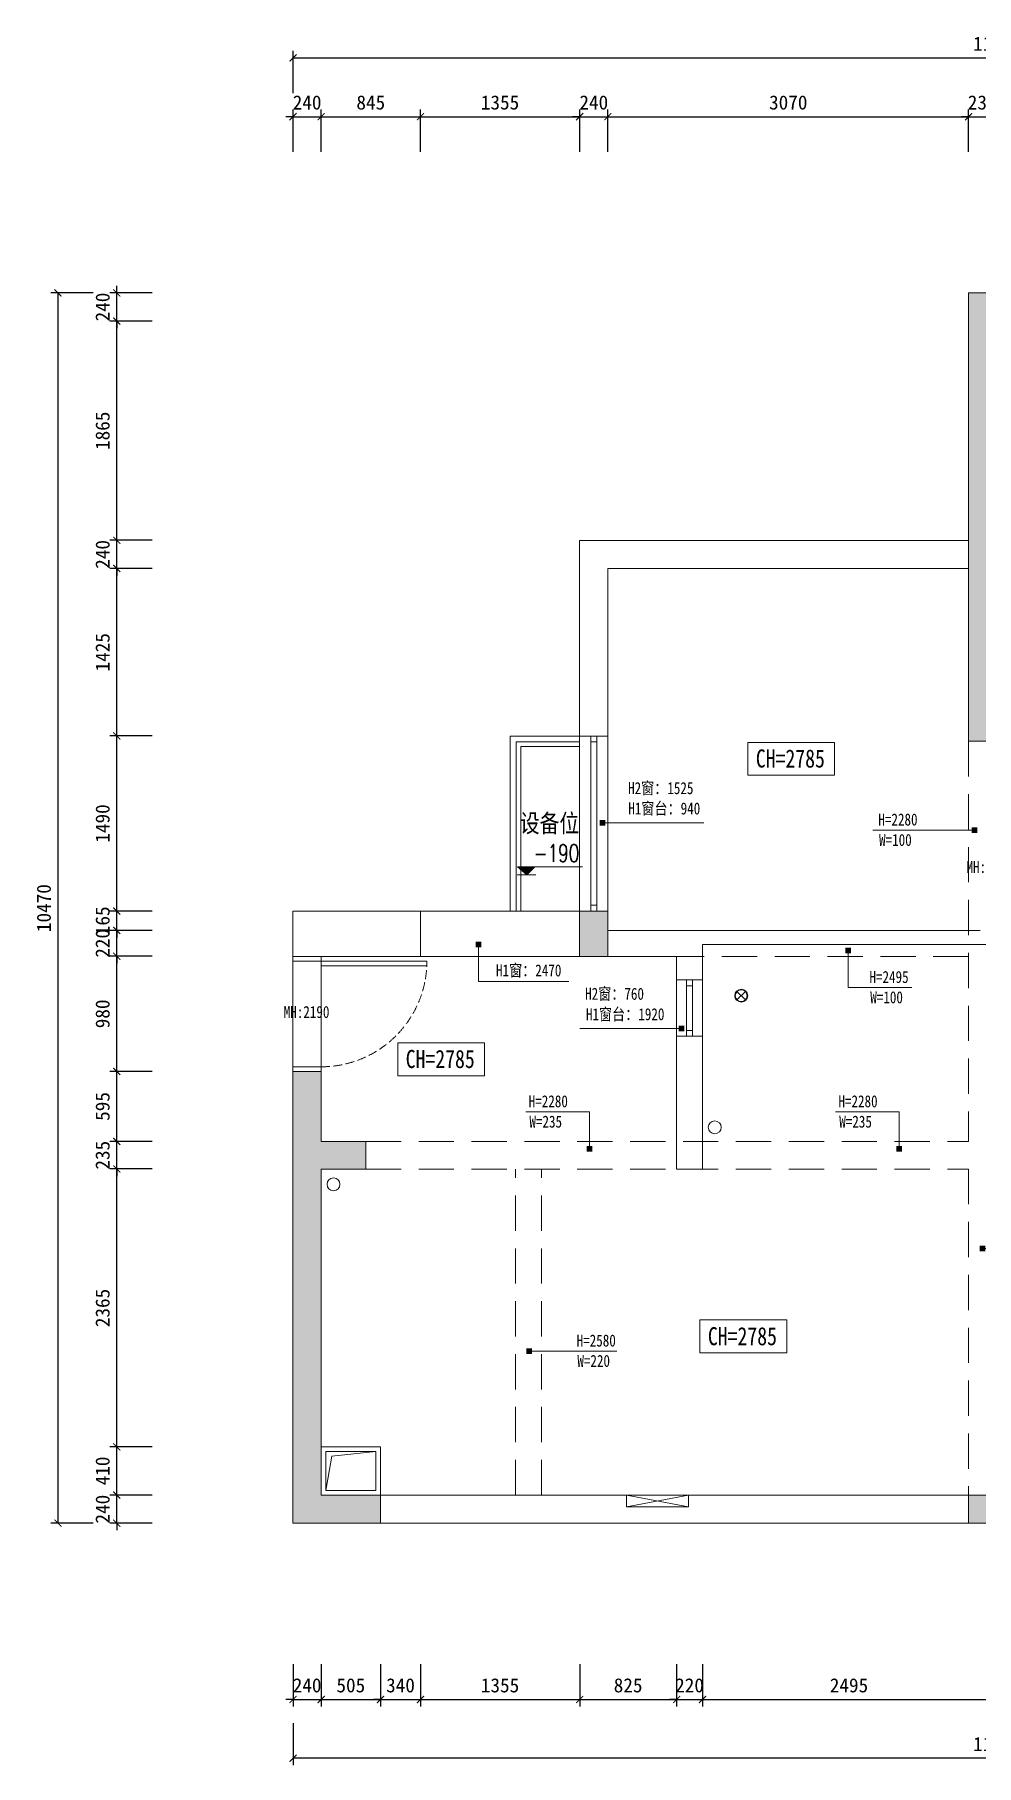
# Model space of a CAD drawing. Header units: millimetres. Extents: x 26373 to 42617, y -64469 to -49741.
# Drawn here: x 26373 to 34388, y -64469 to -49741 of the extents above; entities that cross this region are included whole.
import ezdxf

# ---------------------------------------------------------------- set-up
doc = ezdxf.new("R2010")
doc.units = ezdxf.units.MM
doc.linetypes.add('DASH', pattern=[0.35, 0.25, -0.1])
doc.linetypes.add('DASHED', pattern=[0.75, 0.5, -0.25])
doc.layers.get('DEFPOINTS').update_dxf_attribs({"color": 250})
for name, color, linetype, lineweight in [('BS-墙', 7, 'Continuous', 0), ('BS-备用', 7, 'Continuous', 0), ('BS-柱', 5, 'Continuous', 0), ('BS-梁', 4, 'DASHED', 0), ('BS-深灰填充', 251, 'Continuous', 0), ('BS-窗', 3, 'Continuous', 0), ('DS-半高隔断', 134, 'Continuous', 0), ('FF-门', 60, 'Continuous', 0), ('SH-尺寸', 44, 'Continuous', 0), ('SH-文字', 50, 'Continuous', 0)]:
    doc.layers.add(name, color=color, linetype=linetype, lineweight=lineweight)
doc.styles.add('_TCH_DIM', font='SIMPLEX', dxfattribs={"bigfont": 'GBCBIG'})
doc.styles.add('dop-S', font='SimSun.ttf')
doc.styles.add('仿宋', font='SimSun.ttf', dxfattribs={"width": 0.8})
doc.styles.add('宋体', font='SimSun.ttf', dxfattribs={"width": 0.8})
doc.dimstyles.new('60', dxfattribs={"dimscale": 60, "dimtxt": 2.5, "dimasz": 2, "dimexe": 1.25, "dimexo": 0.625, "dimtad": 1, "dimdec": 0, "dimdsep": 46, "dimtxsty": '宋体', "dimblk": 'ARCHTICK', "dimcen": 2.5, "dimclrd": 4, "dimclre": 4, "dimclrt": 2, "dimadec": 0, "dimazin": 0, "dimtfac": 1, "dimtdec": 0, "dimtix": 1, "dimtmove": 1, "dimatfit": 3, "dimfxl": 1, "dimarcsym": 0})
doc.dimstyles.new('dop.1：60', dxfattribs={"dimscale": 60, "dimtxt": 2, "dimasz": 1, "dimexe": 1, "dimexo": 1, "dimgap": 1, "dimtad": 1, "dimdec": 0, "dimrnd": 5, "dimdsep": 46, "dimtxsty": 'dop-S', "dimblk": 'ARCHTICK', "dimblk1": 'ARCHTICK', "dimblk2": 'ARCHTICK', "dimcen": 1, "dimclrd": 44, "dimclre": 44, "dimclrt": 50, "dimadec": 0, "dimazin": 0, "dimtfac": 1, "dimtdec": 0, "dimtix": 1, "dimtmove": 2, "dimatfit": 3, "dimldrblk": 'DOT', "dimfxl": 5, "dimfxlon": 1, "dimarcsym": 0})

# ---------------------------------------------------------------- blocks, each defined once
blk = doc.blocks.new('hlw_1_480_220')
for p, q in [((-0.5, 0.229), (0.5, 0.229)), ((-0.5, -0.229), (0.5, -0.229))]:
    blk.add_line(p, q)
at = {"color": 3}
for p, q in [((-0.5, 0.052), (0.5, 0.052)), ((-0.396, -0.052), (-0.396, 0.052)), ((0.396, -0.052), (0.396, 0.052)), ((-0.5, -0.052), (0.5, -0.052))]:
    blk.add_line(p, q, dxfattribs=at)
blk = doc.blocks.new('*U4')
at = {"layer": 'BS-柱', "color": 8}
for p, q in [((92, 341), (40, 51)), ((465, 381), (92, 341))]:
    blk.add_line(p, q, dxfattribs=at)
at = {"layer": 'BS-柱'}
blk.add_lwpolyline([(0, 421), (505, 421), (505, 11), (0, 11)], close=True, dxfattribs=at)
at = {"layer": 'BS-柱', "color": 8}
blk.add_lwpolyline([(40, 381), (465, 381), (465, 51), (40, 51)], close=True, dxfattribs=at)
blk = doc.blocks.new('hlw_1_1490_240')
for p, q in [((-0.5, 0.0805), (0.5, 0.0805)), ((-0.5, -0.0805), (0.5, -0.0805))]:
    blk.add_line(p, q)
at = {"color": 3}
for p, q in [((-0.5, 0.0168), (0.5, 0.0168)), ((-0.4664, -0.0168), (-0.4664, 0.0168)), ((0.4664, -0.0168), (0.4664, 0.0168)), ((-0.5, -0.0168), (0.5, -0.0168))]:
    blk.add_line(p, q, dxfattribs=at)
blk = doc.blocks.new('A$C675E771B')
at = {"layer": 'BS-备用', "color": 1}
for p, q in [((19, 19), (91, 91)), ((91, 19), (19, 91))]:
    blk.add_line(p, q, dxfattribs=at)
for radius in [55, 50.4]:
    blk.add_circle((55, 55), radius, dxfattribs=at)
blk = doc.blocks.new('dop_0611183471')
at = {"layer": 'BS-备用', "color": 1}
for p, q in [((-262.5, 50), (262.5, -50)), ((262.5, 50), (-262.5, -50))]:
    blk.add_line(p, q, dxfattribs=at)
blk.add_lwpolyline([(-262.5, -50), (262.5, -50), (262.5, 50), (-262.5, 50)], close=True, dxfattribs=at)
blk = doc.blocks.new('A$C7A0C5E8F')
at = {"linetype": 'Continuous'}
blk.add_hatch(color=251, dxfattribs=at).paths.add_polyline_path([(3, 50), (61, 0), (113, 50)])
at = {"color": 8}
blk.add_lwpolyline([(0, 0), (118, 0), (61, 0), (3, 50), (413, 50), (113, 50), (61, 0)], dxfattribs=at)
blk = doc.blocks.new('_ArchTick')
at = {"color": 44, "linetype": 'ByBlock', "const_width": 0.15}
blk.add_lwpolyline([(-0.5, -0.5), (0.5, 0.5)], dxfattribs=at)
blk = doc.blocks.new('*D27')
at = {"layer": 'DEFPOINTS', "color": 0, "transparency": 16777216}
for p in [(28572, -63409), (28812, -63409), (28812, -63909)]:
    blk.add_point(p, dxfattribs=at)
at = {"layer": 'SH-尺寸', "color": 44, "lineweight": -2, "transparency": 16777216}
for p, q in [((28572, -63609), (28572, -63969)), ((28812, -63609), (28812, -63969)), ((28572, -63909), (28512, -63909)), ((28572, -63909), (28812, -63909)), ((28812, -63909), (28872, -63909))]:
    blk.add_line(p, q, dxfattribs=at)
at = {"layer": 'SH-尺寸', "color": 44, "lineweight": -2, "transparency": 16777216, "xscale": 60, "yscale": 60, "zscale": 60}
blk.add_blockref('_ArchTick', (28572, -63909), dxfattribs=at)
at = {"layer": 'SH-尺寸', "color": 44, "lineweight": -2, "transparency": 16777216, "xscale": 60, "yscale": 60, "zscale": 60, "rotation": 180}
blk.add_blockref('_ArchTick', (28812, -63909), dxfattribs=at)
at = {"layer": 'SH-尺寸', "color": 50, "transparency": 16777216, "insert": (28692, -63789), "char_height": 120, "attachment_point": 5, "style": 'dop-S'}
blk.add_mtext('240', dxfattribs=at)
blk = doc.blocks.new('_Dot')
at = {"color": 2, "linetype": 'ByBlock', "lineweight": -2}
blk.add_line((-0.5, 0), (-1, 0), dxfattribs=at)
at = {"color": 2, "linetype": 'ByBlock', "const_width": 0.5}
blk.add_lwpolyline([(-0.25, 0, 1), (0.25, 0, 1)], format="xyb", close=True, dxfattribs=at)
blk = doc.blocks.new('*D28')
at = {"layer": 'DEFPOINTS', "color": 0, "transparency": 16777216}
for p in [(28812, -63409), (29317, -63409), (29317, -63909)]:
    blk.add_point(p, dxfattribs=at)
at = {"layer": 'SH-尺寸', "color": 44, "lineweight": -2, "transparency": 16777216}
for p, q in [((28812, -63609), (28812, -63969)), ((29317, -63609), (29317, -63969)), ((28812, -63909), (29317, -63909))]:
    blk.add_line(p, q, dxfattribs=at)
at = {"layer": 'SH-尺寸', "color": 44, "lineweight": -2, "transparency": 16777216, "xscale": 60, "yscale": 60, "zscale": 60, "rotation": 180}
blk.add_blockref('_ArchTick', (28812, -63909), dxfattribs=at)
at = {"layer": 'SH-尺寸', "color": 44, "lineweight": -2, "transparency": 16777216, "xscale": 60, "yscale": 60, "zscale": 60}
blk.add_blockref('_ArchTick', (29317, -63909), dxfattribs=at)
at = {"layer": 'SH-尺寸', "color": 50, "transparency": 16777216, "insert": (29064, -63789), "char_height": 120, "attachment_point": 5, "style": 'dop-S'}
blk.add_mtext('505', dxfattribs=at)
blk = doc.blocks.new('*D29')
at = {"layer": 'DEFPOINTS', "color": 0, "transparency": 16777216}
for p in [(29317, -63409), (29657, -63409), (29657, -63909)]:
    blk.add_point(p, dxfattribs=at)
at = {"layer": 'SH-尺寸', "color": 44, "lineweight": -2, "transparency": 16777216}
for p, q in [((29317, -63609), (29317, -63969)), ((29657, -63609), (29657, -63969)), ((29317, -63909), (29257, -63909)), ((29317, -63909), (29657, -63909)), ((29657, -63909), (29717, -63909))]:
    blk.add_line(p, q, dxfattribs=at)
at = {"layer": 'SH-尺寸', "color": 44, "lineweight": -2, "transparency": 16777216, "xscale": 60, "yscale": 60, "zscale": 60}
blk.add_blockref('_ArchTick', (29317, -63909), dxfattribs=at)
at = {"layer": 'SH-尺寸', "color": 44, "lineweight": -2, "transparency": 16777216, "xscale": 60, "yscale": 60, "zscale": 60, "rotation": 180}
blk.add_blockref('_ArchTick', (29657, -63909), dxfattribs=at)
at = {"layer": 'SH-尺寸', "color": 50, "transparency": 16777216, "insert": (29487, -63789), "char_height": 120, "attachment_point": 5, "style": 'dop-S'}
blk.add_mtext('340', dxfattribs=at)
blk = doc.blocks.new('*D30')
at = {"layer": 'DEFPOINTS', "color": 0, "transparency": 16777216}
for p in [(29657, -63409), (31012, -63409), (31012, -63909)]:
    blk.add_point(p, dxfattribs=at)
at = {"layer": 'SH-尺寸', "color": 44, "lineweight": -2, "transparency": 16777216}
for p, q in [((29657, -63609), (29657, -63969)), ((31012, -63609), (31012, -63969)), ((29657, -63909), (31012, -63909))]:
    blk.add_line(p, q, dxfattribs=at)
at = {"layer": 'SH-尺寸', "color": 44, "lineweight": -2, "transparency": 16777216, "xscale": 60, "yscale": 60, "zscale": 60, "rotation": 180}
blk.add_blockref('_ArchTick', (29657, -63909), dxfattribs=at)
at = {"layer": 'SH-尺寸', "color": 44, "lineweight": -2, "transparency": 16777216, "xscale": 60, "yscale": 60, "zscale": 60}
blk.add_blockref('_ArchTick', (31012, -63909), dxfattribs=at)
at = {"layer": 'SH-尺寸', "color": 50, "transparency": 16777216, "insert": (30334, -63789), "char_height": 120, "attachment_point": 5, "style": 'dop-S'}
blk.add_mtext('1355', dxfattribs=at)
blk = doc.blocks.new('*D31')
at = {"layer": 'DEFPOINTS', "color": 0, "transparency": 16777216}
for p in [(31012, -63409), (31837, -63409), (31837, -63909)]:
    blk.add_point(p, dxfattribs=at)
at = {"layer": 'SH-尺寸', "color": 44, "lineweight": -2, "transparency": 16777216}
for p, q in [((31012, -63609), (31012, -63969)), ((31837, -63609), (31837, -63969)), ((31012, -63909), (31837, -63909))]:
    blk.add_line(p, q, dxfattribs=at)
at = {"layer": 'SH-尺寸', "color": 44, "lineweight": -2, "transparency": 16777216, "xscale": 60, "yscale": 60, "zscale": 60, "rotation": 180}
blk.add_blockref('_ArchTick', (31012, -63909), dxfattribs=at)
at = {"layer": 'SH-尺寸', "color": 44, "lineweight": -2, "transparency": 16777216, "xscale": 60, "yscale": 60, "zscale": 60}
blk.add_blockref('_ArchTick', (31837, -63909), dxfattribs=at)
at = {"layer": 'SH-尺寸', "color": 50, "transparency": 16777216, "insert": (31424, -63789), "char_height": 120, "attachment_point": 5, "style": 'dop-S'}
blk.add_mtext('825', dxfattribs=at)
blk = doc.blocks.new('*D32')
at = {"layer": 'DEFPOINTS', "color": 0, "transparency": 16777216}
for p in [(31837, -63409), (32057, -63409), (32057, -63909)]:
    blk.add_point(p, dxfattribs=at)
at = {"layer": 'SH-尺寸', "color": 44, "lineweight": -2, "transparency": 16777216}
for p, q in [((31837, -63609), (31837, -63969)), ((32057, -63609), (32057, -63969)), ((31837, -63909), (31777, -63909)), ((31837, -63909), (32057, -63909)), ((32057, -63909), (32117, -63909))]:
    blk.add_line(p, q, dxfattribs=at)
at = {"layer": 'SH-尺寸', "color": 44, "lineweight": -2, "transparency": 16777216, "xscale": 60, "yscale": 60, "zscale": 60}
blk.add_blockref('_ArchTick', (31837, -63909), dxfattribs=at)
at = {"layer": 'SH-尺寸', "color": 44, "lineweight": -2, "transparency": 16777216, "xscale": 60, "yscale": 60, "zscale": 60, "rotation": 180}
blk.add_blockref('_ArchTick', (32057, -63909), dxfattribs=at)
at = {"layer": 'SH-尺寸', "color": 50, "transparency": 16777216, "insert": (31947, -63789), "char_height": 120, "attachment_point": 5, "style": 'dop-S'}
blk.add_mtext('220', dxfattribs=at)
blk = doc.blocks.new('*D33')
at = {"layer": 'DEFPOINTS', "color": 0, "transparency": 16777216}
for p in [(32057, -63409), (34552, -63409), (34552, -63909)]:
    blk.add_point(p, dxfattribs=at)
at = {"layer": 'SH-尺寸', "color": 44, "lineweight": -2, "transparency": 16777216}
for p, q in [((32057, -63609), (32057, -63969)), ((34552, -63609), (34552, -63969)), ((32057, -63909), (34552, -63909))]:
    blk.add_line(p, q, dxfattribs=at)
at = {"layer": 'SH-尺寸', "color": 44, "lineweight": -2, "transparency": 16777216, "xscale": 60, "yscale": 60, "zscale": 60, "rotation": 180}
blk.add_blockref('_ArchTick', (32057, -63909), dxfattribs=at)
at = {"layer": 'SH-尺寸', "color": 44, "lineweight": -2, "transparency": 16777216, "xscale": 60, "yscale": 60, "zscale": 60}
blk.add_blockref('_ArchTick', (34552, -63909), dxfattribs=at)
at = {"layer": 'SH-尺寸', "color": 50, "transparency": 16777216, "insert": (33304, -63789), "char_height": 120, "attachment_point": 5, "style": 'dop-S'}
blk.add_mtext('2495', dxfattribs=at)
blk = doc.blocks.new('*D37')
at = {"layer": 'DEFPOINTS', "color": 0, "transparency": 16777216}
for p in [(27072, -62169), (27572, -62169), (27572, -62409)]:
    blk.add_point(p, dxfattribs=at)
at = {"layer": 'SH-尺寸', "color": 44, "lineweight": -2, "transparency": 16777216}
for p, q in [((27072, -62169), (27072, -62109)), ((27372, -62169), (27012, -62169)), ((27072, -62409), (27072, -62169)), ((27372, -62409), (27012, -62409)), ((27072, -62409), (27072, -62469))]:
    blk.add_line(p, q, dxfattribs=at)
at = {"layer": 'SH-尺寸', "color": 44, "lineweight": -2, "transparency": 16777216, "xscale": 60, "yscale": 60, "zscale": 60}
for p, rotation in [((27072, -62169), 270), ((27072, -62409), 90)]:
    blk.add_blockref('_ArchTick', p, dxfattribs=dict(at, rotation=rotation))
at = {"layer": 'SH-尺寸', "color": 50, "transparency": 16777216, "insert": (26952, -62289), "char_height": 120, "attachment_point": 5, "rotation": 90, "style": 'dop-S'}
blk.add_mtext('240', dxfattribs=at)
blk = doc.blocks.new('*D38')
at = {"layer": 'DEFPOINTS', "color": 0, "transparency": 16777216}
for p in [(27072, -61759), (27572, -61759), (27572, -62169)]:
    blk.add_point(p, dxfattribs=at)
at = {"layer": 'SH-尺寸', "color": 44, "lineweight": -2, "transparency": 16777216}
for p, q in [((27372, -61759), (27012, -61759)), ((27072, -62169), (27072, -61759)), ((27372, -62169), (27012, -62169))]:
    blk.add_line(p, q, dxfattribs=at)
at = {"layer": 'SH-尺寸', "color": 44, "lineweight": -2, "transparency": 16777216, "xscale": 60, "yscale": 60, "zscale": 60}
for p, rotation in [((27072, -61759), 90), ((27072, -62169), 270)]:
    blk.add_blockref('_ArchTick', p, dxfattribs=dict(at, rotation=rotation))
at = {"layer": 'SH-尺寸', "color": 50, "transparency": 16777216, "insert": (26952, -61964), "char_height": 120, "attachment_point": 5, "rotation": 90, "style": 'dop-S'}
blk.add_mtext('410', dxfattribs=at)
blk = doc.blocks.new('*D39')
at = {"layer": 'DEFPOINTS', "color": 0, "transparency": 16777216}
for p in [(27072, -59394), (27572, -59394), (27572, -61759)]:
    blk.add_point(p, dxfattribs=at)
at = {"layer": 'SH-尺寸', "color": 44, "lineweight": -2, "transparency": 16777216}
for p, q in [((27372, -59394), (27012, -59394)), ((27072, -61759), (27072, -59394)), ((27372, -61759), (27012, -61759))]:
    blk.add_line(p, q, dxfattribs=at)
at = {"layer": 'SH-尺寸', "color": 44, "lineweight": -2, "transparency": 16777216, "xscale": 60, "yscale": 60, "zscale": 60}
for p, rotation in [((27072, -59394), 90), ((27072, -61759), 270)]:
    blk.add_blockref('_ArchTick', p, dxfattribs=dict(at, rotation=rotation))
at = {"layer": 'SH-尺寸', "color": 50, "transparency": 16777216, "insert": (26952, -60577), "char_height": 120, "attachment_point": 5, "rotation": 90, "style": 'dop-S'}
blk.add_mtext('2365', dxfattribs=at)
blk = doc.blocks.new('*D40')
at = {"layer": 'DEFPOINTS', "color": 0, "transparency": 16777216}
for p in [(27072, -59159), (27572, -59159), (27572, -59394)]:
    blk.add_point(p, dxfattribs=at)
at = {"layer": 'SH-尺寸', "color": 44, "lineweight": -2, "transparency": 16777216}
for p, q in [((27372, -59159), (27012, -59159)), ((27072, -59159), (27072, -59099)), ((27072, -59394), (27072, -59159)), ((27372, -59394), (27012, -59394)), ((27072, -59394), (27072, -59454))]:
    blk.add_line(p, q, dxfattribs=at)
at = {"layer": 'SH-尺寸', "color": 44, "lineweight": -2, "transparency": 16777216, "xscale": 60, "yscale": 60, "zscale": 60}
for p, rotation in [((27072, -59159), 270), ((27072, -59394), 90)]:
    blk.add_blockref('_ArchTick', p, dxfattribs=dict(at, rotation=rotation))
at = {"layer": 'SH-尺寸', "color": 50, "transparency": 16777216, "insert": (26952, -59277), "char_height": 120, "attachment_point": 5, "rotation": 90, "style": 'dop-S'}
blk.add_mtext('235', dxfattribs=at)
blk = doc.blocks.new('*D41')
at = {"layer": 'DEFPOINTS', "color": 0, "transparency": 16777216}
for p in [(27072, -58564), (27572, -58564), (27572, -59159)]:
    blk.add_point(p, dxfattribs=at)
at = {"layer": 'SH-尺寸', "color": 44, "lineweight": -2, "transparency": 16777216}
for p, q in [((27372, -58564), (27012, -58564)), ((27072, -59159), (27072, -58564)), ((27372, -59159), (27012, -59159))]:
    blk.add_line(p, q, dxfattribs=at)
at = {"layer": 'SH-尺寸', "color": 44, "lineweight": -2, "transparency": 16777216, "xscale": 60, "yscale": 60, "zscale": 60}
for p, rotation in [((27072, -58564), 90), ((27072, -59159), 270)]:
    blk.add_blockref('_ArchTick', p, dxfattribs=dict(at, rotation=rotation))
at = {"layer": 'SH-尺寸', "color": 50, "transparency": 16777216, "insert": (26952, -58862), "char_height": 120, "attachment_point": 5, "rotation": 90, "style": 'dop-S'}
blk.add_mtext('595', dxfattribs=at)
blk = doc.blocks.new('*D42')
at = {"layer": 'DEFPOINTS', "color": 0, "transparency": 16777216}
for p in [(27072, -57584), (27572, -57584), (27572, -58564)]:
    blk.add_point(p, dxfattribs=at)
at = {"layer": 'SH-尺寸', "color": 44, "lineweight": -2, "transparency": 16777216}
for p, q in [((27372, -57584), (27012, -57584)), ((27072, -58564), (27072, -57584)), ((27372, -58564), (27012, -58564))]:
    blk.add_line(p, q, dxfattribs=at)
at = {"layer": 'SH-尺寸', "color": 44, "lineweight": -2, "transparency": 16777216, "xscale": 60, "yscale": 60, "zscale": 60}
for p, rotation in [((27072, -57584), 90), ((27072, -58564), 270)]:
    blk.add_blockref('_ArchTick', p, dxfattribs=dict(at, rotation=rotation))
at = {"layer": 'SH-尺寸', "color": 50, "transparency": 16777216, "insert": (26952, -58074), "char_height": 120, "attachment_point": 5, "rotation": 90, "style": 'dop-S'}
blk.add_mtext('980', dxfattribs=at)
blk = doc.blocks.new('*D43')
at = {"layer": 'DEFPOINTS', "color": 0, "transparency": 16777216}
for p in [(27072, -57364), (27572, -57364), (27572, -57584)]:
    blk.add_point(p, dxfattribs=at)
at = {"layer": 'SH-尺寸', "color": 44, "lineweight": -2, "transparency": 16777216}
for p, q in [((27372, -57364), (27012, -57364)), ((27072, -57364), (27072, -57304)), ((27072, -57584), (27072, -57364)), ((27372, -57584), (27012, -57584)), ((27072, -57584), (27072, -57644))]:
    blk.add_line(p, q, dxfattribs=at)
at = {"layer": 'SH-尺寸', "color": 44, "lineweight": -2, "transparency": 16777216, "xscale": 60, "yscale": 60, "zscale": 60}
for p, rotation in [((27072, -57364), 270), ((27072, -57584), 90)]:
    blk.add_blockref('_ArchTick', p, dxfattribs=dict(at, rotation=rotation))
at = {"layer": 'SH-尺寸', "color": 50, "transparency": 16777216, "insert": (26952, -57474), "char_height": 120, "attachment_point": 5, "rotation": 90, "style": 'dop-S'}
blk.add_mtext('220', dxfattribs=at)
blk = doc.blocks.new('*D44')
at = {"layer": 'DEFPOINTS', "color": 0, "transparency": 16777216}
for p in [(27072, -57199), (27572, -57199), (27572, -57364)]:
    blk.add_point(p, dxfattribs=at)
at = {"layer": 'SH-尺寸', "color": 44, "lineweight": -2, "transparency": 16777216}
for p, q in [((27072, -57199), (27072, -57139)), ((27372, -57199), (27012, -57199)), ((27072, -57364), (27072, -57199)), ((27372, -57364), (27012, -57364)), ((27072, -57364), (27072, -57424))]:
    blk.add_line(p, q, dxfattribs=at)
at = {"layer": 'SH-尺寸', "color": 44, "lineweight": -2, "transparency": 16777216, "xscale": 60, "yscale": 60, "zscale": 60}
for p, rotation in [((27072, -57199), 270), ((27072, -57364), 90)]:
    blk.add_blockref('_ArchTick', p, dxfattribs=dict(at, rotation=rotation))
at = {"layer": 'SH-尺寸', "color": 50, "transparency": 16777216, "insert": (26952, -57282), "char_height": 120, "attachment_point": 5, "rotation": 90, "style": 'dop-S'}
blk.add_mtext('165', dxfattribs=at)
blk = doc.blocks.new('*D45')
at = {"layer": 'DEFPOINTS', "color": 0, "transparency": 16777216}
for p in [(27072, -55709), (27572, -55709), (27572, -57199)]:
    blk.add_point(p, dxfattribs=at)
at = {"layer": 'SH-尺寸', "color": 44, "lineweight": -2, "transparency": 16777216}
for p, q in [((27372, -55709), (27012, -55709)), ((27072, -57199), (27072, -55709)), ((27372, -57199), (27012, -57199))]:
    blk.add_line(p, q, dxfattribs=at)
at = {"layer": 'SH-尺寸', "color": 44, "lineweight": -2, "transparency": 16777216, "xscale": 60, "yscale": 60, "zscale": 60}
for p, rotation in [((27072, -55709), 90), ((27072, -57199), 270)]:
    blk.add_blockref('_ArchTick', p, dxfattribs=dict(at, rotation=rotation))
at = {"layer": 'SH-尺寸', "color": 50, "transparency": 16777216, "insert": (26952, -56454), "char_height": 120, "attachment_point": 5, "rotation": 90, "style": 'dop-S'}
blk.add_mtext('1490', dxfattribs=at)
blk = doc.blocks.new('*D46')
at = {"layer": 'DEFPOINTS', "color": 0, "transparency": 16777216}
for p in [(27072, -54284), (27572, -54284), (27572, -55709)]:
    blk.add_point(p, dxfattribs=at)
at = {"layer": 'SH-尺寸', "color": 44, "lineweight": -2, "transparency": 16777216}
for p, q in [((27372, -54284), (27012, -54284)), ((27072, -55709), (27072, -54284)), ((27372, -55709), (27012, -55709))]:
    blk.add_line(p, q, dxfattribs=at)
at = {"layer": 'SH-尺寸', "color": 44, "lineweight": -2, "transparency": 16777216, "xscale": 60, "yscale": 60, "zscale": 60}
for p, rotation in [((27072, -54284), 90), ((27072, -55709), 270)]:
    blk.add_blockref('_ArchTick', p, dxfattribs=dict(at, rotation=rotation))
at = {"layer": 'SH-尺寸', "color": 50, "transparency": 16777216, "insert": (26952, -54997), "char_height": 120, "attachment_point": 5, "rotation": 90, "style": 'dop-S'}
blk.add_mtext('1425', dxfattribs=at)
blk = doc.blocks.new('*D47')
at = {"layer": 'DEFPOINTS', "color": 0, "transparency": 16777216}
for p in [(27072, -54044), (27572, -54044), (27572, -54284)]:
    blk.add_point(p, dxfattribs=at)
at = {"layer": 'SH-尺寸', "color": 44, "lineweight": -2, "transparency": 16777216}
for p, q in [((27372, -54044), (27012, -54044)), ((27072, -54044), (27072, -53984)), ((27072, -54284), (27072, -54044)), ((27372, -54284), (27012, -54284)), ((27072, -54284), (27072, -54344))]:
    blk.add_line(p, q, dxfattribs=at)
at = {"layer": 'SH-尺寸', "color": 44, "lineweight": -2, "transparency": 16777216, "xscale": 60, "yscale": 60, "zscale": 60}
for p, rotation in [((27072, -54044), 270), ((27072, -54284), 90)]:
    blk.add_blockref('_ArchTick', p, dxfattribs=dict(at, rotation=rotation))
at = {"layer": 'SH-尺寸', "color": 50, "transparency": 16777216, "insert": (26952, -54164), "char_height": 120, "attachment_point": 5, "rotation": 90, "style": 'dop-S'}
blk.add_mtext('240', dxfattribs=at)
blk = doc.blocks.new('*D48')
at = {"layer": 'DEFPOINTS', "color": 0, "transparency": 16777216}
for p in [(27072, -52179), (27572, -52179), (27572, -54044)]:
    blk.add_point(p, dxfattribs=at)
at = {"layer": 'SH-尺寸', "color": 44, "lineweight": -2, "transparency": 16777216}
for p, q in [((27372, -52179), (27012, -52179)), ((27072, -54044), (27072, -52179)), ((27372, -54044), (27012, -54044))]:
    blk.add_line(p, q, dxfattribs=at)
at = {"layer": 'SH-尺寸', "color": 44, "lineweight": -2, "transparency": 16777216, "xscale": 60, "yscale": 60, "zscale": 60}
for p, rotation in [((27072, -52179), 90), ((27072, -54044), 270)]:
    blk.add_blockref('_ArchTick', p, dxfattribs=dict(at, rotation=rotation))
at = {"layer": 'SH-尺寸', "color": 50, "transparency": 16777216, "insert": (26952, -53112), "char_height": 120, "attachment_point": 5, "rotation": 90, "style": 'dop-S'}
blk.add_mtext('1865', dxfattribs=at)
blk = doc.blocks.new('*D49')
at = {"layer": 'DEFPOINTS', "color": 0, "transparency": 16777216}
for p in [(27072, -51939), (27572, -51939), (27572, -52179)]:
    blk.add_point(p, dxfattribs=at)
at = {"layer": 'SH-尺寸', "color": 44, "lineweight": -2, "transparency": 16777216}
for p, q in [((27372, -51939), (27012, -51939)), ((27072, -51939), (27072, -51879)), ((27072, -52179), (27072, -51939)), ((27372, -52179), (27012, -52179)), ((27072, -52179), (27072, -52239))]:
    blk.add_line(p, q, dxfattribs=at)
at = {"layer": 'SH-尺寸', "color": 44, "lineweight": -2, "transparency": 16777216, "xscale": 60, "yscale": 60, "zscale": 60}
for p, rotation in [((27072, -51939), 270), ((27072, -52179), 90)]:
    blk.add_blockref('_ArchTick', p, dxfattribs=dict(at, rotation=rotation))
at = {"layer": 'SH-尺寸', "color": 50, "transparency": 16777216, "insert": (26952, -52059), "char_height": 120, "attachment_point": 5, "rotation": 90, "style": 'dop-S'}
blk.add_mtext('240', dxfattribs=at)
blk = doc.blocks.new('*D50')
at = {"layer": 'DEFPOINTS', "color": 0, "transparency": 16777216}
for p in [(28812, -50439), (28572, -50939), (28812, -50939)]:
    blk.add_point(p, dxfattribs=at)
at = {"layer": 'SH-尺寸', "color": 44, "lineweight": -2, "transparency": 16777216}
for p, q in [((28572, -50439), (28512, -50439)), ((28572, -50739), (28572, -50379)), ((28572, -50439), (28812, -50439)), ((28812, -50739), (28812, -50379)), ((28812, -50439), (28872, -50439))]:
    blk.add_line(p, q, dxfattribs=at)
at = {"layer": 'SH-尺寸', "color": 44, "lineweight": -2, "transparency": 16777216, "xscale": 60, "yscale": 60, "zscale": 60}
blk.add_blockref('_ArchTick', (28572, -50439), dxfattribs=at)
at = {"layer": 'SH-尺寸', "color": 44, "lineweight": -2, "transparency": 16777216, "xscale": 60, "yscale": 60, "zscale": 60, "rotation": 180}
blk.add_blockref('_ArchTick', (28812, -50439), dxfattribs=at)
at = {"layer": 'SH-尺寸', "color": 50, "transparency": 16777216, "insert": (28692, -50319), "char_height": 120, "attachment_point": 5, "style": 'dop-S'}
blk.add_mtext('240', dxfattribs=at)
blk = doc.blocks.new('*D51')
at = {"layer": 'DEFPOINTS', "color": 0, "transparency": 16777216}
for p in [(29657, -50439), (28812, -50939), (29657, -50939)]:
    blk.add_point(p, dxfattribs=at)
at = {"layer": 'SH-尺寸', "color": 44, "lineweight": -2, "transparency": 16777216}
for p, q in [((28812, -50739), (28812, -50379)), ((28812, -50439), (29657, -50439)), ((29657, -50739), (29657, -50379))]:
    blk.add_line(p, q, dxfattribs=at)
at = {"layer": 'SH-尺寸', "color": 44, "lineweight": -2, "transparency": 16777216, "xscale": 60, "yscale": 60, "zscale": 60, "rotation": 180}
blk.add_blockref('_ArchTick', (28812, -50439), dxfattribs=at)
at = {"layer": 'SH-尺寸', "color": 44, "lineweight": -2, "transparency": 16777216, "xscale": 60, "yscale": 60, "zscale": 60}
blk.add_blockref('_ArchTick', (29657, -50439), dxfattribs=at)
at = {"layer": 'SH-尺寸', "color": 50, "transparency": 16777216, "insert": (29234, -50319), "char_height": 120, "attachment_point": 5, "style": 'dop-S'}
blk.add_mtext('845', dxfattribs=at)
blk = doc.blocks.new('*D52')
at = {"layer": 'DEFPOINTS', "color": 0, "transparency": 16777216}
for p in [(31012, -50439), (29657, -50939), (31012, -50939)]:
    blk.add_point(p, dxfattribs=at)
at = {"layer": 'SH-尺寸', "color": 44, "lineweight": -2, "transparency": 16777216}
for p, q in [((29657, -50739), (29657, -50379)), ((29657, -50439), (31012, -50439)), ((31012, -50739), (31012, -50379))]:
    blk.add_line(p, q, dxfattribs=at)
at = {"layer": 'SH-尺寸', "color": 44, "lineweight": -2, "transparency": 16777216, "xscale": 60, "yscale": 60, "zscale": 60, "rotation": 180}
blk.add_blockref('_ArchTick', (29657, -50439), dxfattribs=at)
at = {"layer": 'SH-尺寸', "color": 44, "lineweight": -2, "transparency": 16777216, "xscale": 60, "yscale": 60, "zscale": 60}
blk.add_blockref('_ArchTick', (31012, -50439), dxfattribs=at)
at = {"layer": 'SH-尺寸', "color": 50, "transparency": 16777216, "insert": (30334, -50319), "char_height": 120, "attachment_point": 5, "style": 'dop-S'}
blk.add_mtext('1355', dxfattribs=at)
blk = doc.blocks.new('*D53')
at = {"layer": 'DEFPOINTS', "color": 0, "transparency": 16777216}
for p in [(31252, -50439), (31012, -50939), (31252, -50939)]:
    blk.add_point(p, dxfattribs=at)
at = {"layer": 'SH-尺寸', "color": 44, "lineweight": -2, "transparency": 16777216}
for p, q in [((31012, -50439), (30952, -50439)), ((31012, -50739), (31012, -50379)), ((31012, -50439), (31252, -50439)), ((31252, -50739), (31252, -50379)), ((31252, -50439), (31312, -50439))]:
    blk.add_line(p, q, dxfattribs=at)
at = {"layer": 'SH-尺寸', "color": 44, "lineweight": -2, "transparency": 16777216, "xscale": 60, "yscale": 60, "zscale": 60}
blk.add_blockref('_ArchTick', (31012, -50439), dxfattribs=at)
at = {"layer": 'SH-尺寸', "color": 44, "lineweight": -2, "transparency": 16777216, "xscale": 60, "yscale": 60, "zscale": 60, "rotation": 180}
blk.add_blockref('_ArchTick', (31252, -50439), dxfattribs=at)
at = {"layer": 'SH-尺寸', "color": 50, "transparency": 16777216, "insert": (31132, -50319), "char_height": 120, "attachment_point": 5, "style": 'dop-S'}
blk.add_mtext('240', dxfattribs=at)
blk = doc.blocks.new('*D54')
at = {"layer": 'DEFPOINTS', "color": 0, "transparency": 16777216}
for p in [(34322, -50439), (31252, -50939), (34322, -50939)]:
    blk.add_point(p, dxfattribs=at)
at = {"layer": 'SH-尺寸', "color": 44, "lineweight": -2, "transparency": 16777216}
for p, q in [((31252, -50739), (31252, -50379)), ((31252, -50439), (34322, -50439)), ((34322, -50739), (34322, -50379))]:
    blk.add_line(p, q, dxfattribs=at)
at = {"layer": 'SH-尺寸', "color": 44, "lineweight": -2, "transparency": 16777216, "xscale": 60, "yscale": 60, "zscale": 60, "rotation": 180}
blk.add_blockref('_ArchTick', (31252, -50439), dxfattribs=at)
at = {"layer": 'SH-尺寸', "color": 44, "lineweight": -2, "transparency": 16777216, "xscale": 60, "yscale": 60, "zscale": 60}
blk.add_blockref('_ArchTick', (34322, -50439), dxfattribs=at)
at = {"layer": 'SH-尺寸', "color": 50, "transparency": 16777216, "insert": (32787, -50319), "char_height": 120, "attachment_point": 5, "style": 'dop-S'}
blk.add_mtext('3070', dxfattribs=at)
blk = doc.blocks.new('*D55')
at = {"layer": 'DEFPOINTS', "color": 0, "transparency": 16777216}
for p in [(34552, -50439), (34322, -50939), (34552, -50939)]:
    blk.add_point(p, dxfattribs=at)
at = {"layer": 'SH-尺寸', "color": 44, "lineweight": -2, "transparency": 16777216}
for p, q in [((34322, -50439), (34262, -50439)), ((34322, -50739), (34322, -50379)), ((34322, -50439), (34552, -50439)), ((34552, -50739), (34552, -50379)), ((34552, -50439), (34612, -50439))]:
    blk.add_line(p, q, dxfattribs=at)
at = {"layer": 'SH-尺寸', "color": 44, "lineweight": -2, "transparency": 16777216, "xscale": 60, "yscale": 60, "zscale": 60}
blk.add_blockref('_ArchTick', (34322, -50439), dxfattribs=at)
at = {"layer": 'SH-尺寸', "color": 44, "lineweight": -2, "transparency": 16777216, "xscale": 60, "yscale": 60, "zscale": 60, "rotation": 180}
blk.add_blockref('_ArchTick', (34552, -50439), dxfattribs=at)
at = {"layer": 'SH-尺寸', "color": 50, "transparency": 16777216, "insert": (34437, -50319), "char_height": 120, "attachment_point": 5, "style": 'dop-S'}
blk.add_mtext('230', dxfattribs=at)
blk = doc.blocks.new('*D61')
at = {"layer": 'DEFPOINTS', "color": 0, "transparency": 16777216}
for p in [(28572, -64049), (40557, -64049), (28572, -64409)]:
    blk.add_point(p, dxfattribs=at)
at = {"layer": 'SH-尺寸', "color": 44, "lineweight": -2, "transparency": 16777216}
for p, q in [((28572, -64109), (28572, -64469)), ((40557, -64109), (40557, -64469)), ((40557, -64409), (28572, -64409))]:
    blk.add_line(p, q, dxfattribs=at)
at = {"layer": 'SH-尺寸', "color": 44, "lineweight": -2, "transparency": 16777216, "xscale": 60, "yscale": 60, "zscale": 60, "rotation": 180}
blk.add_blockref('_ArchTick', (28572, -64409), dxfattribs=at)
at = {"layer": 'SH-尺寸', "color": 44, "lineweight": -2, "transparency": 16777216, "xscale": 60, "yscale": 60, "zscale": 60}
blk.add_blockref('_ArchTick', (40557, -64409), dxfattribs=at)
at = {"layer": 'SH-尺寸', "color": 50, "transparency": 16777216, "insert": (34564, -64289), "char_height": 120, "attachment_point": 5, "style": 'dop-S'}
blk.add_mtext('11985', dxfattribs=at)
blk = doc.blocks.new('*D62')
at = {"layer": 'DEFPOINTS', "color": 0, "transparency": 16777216}
for p in [(26572, -51939), (26932, -51939), (26932, -62409)]:
    blk.add_point(p, dxfattribs=at)
at = {"layer": 'SH-尺寸', "color": 44, "lineweight": -2, "transparency": 16777216}
for p, q in [((26872, -51939), (26512, -51939)), ((26572, -62409), (26572, -51939)), ((26872, -62409), (26512, -62409))]:
    blk.add_line(p, q, dxfattribs=at)
at = {"layer": 'SH-尺寸', "color": 44, "lineweight": -2, "transparency": 16777216, "xscale": 60, "yscale": 60, "zscale": 60}
for p, rotation in [((26572, -51939), 90), ((26572, -62409), 270)]:
    blk.add_blockref('_ArchTick', p, dxfattribs=dict(at, rotation=rotation))
at = {"layer": 'SH-尺寸', "color": 50, "transparency": 16777216, "insert": (26452, -57174), "char_height": 120, "attachment_point": 5, "rotation": 90, "style": 'dop-S'}
blk.add_mtext('10470', dxfattribs=at)
blk = doc.blocks.new('*D63')
at = {"layer": 'DEFPOINTS', "color": 0, "transparency": 16777216}
for p in [(40557, -49939), (28572, -50299), (40557, -50299)]:
    blk.add_point(p, dxfattribs=at)
at = {"layer": 'SH-尺寸', "color": 44, "lineweight": -2, "transparency": 16777216}
for p, q in [((28572, -50239), (28572, -49879)), ((40557, -50239), (40557, -49879)), ((28572, -49939), (40557, -49939))]:
    blk.add_line(p, q, dxfattribs=at)
at = {"layer": 'SH-尺寸', "color": 44, "lineweight": -2, "transparency": 16777216, "xscale": 60, "yscale": 60, "zscale": 60, "rotation": 180}
blk.add_blockref('_ArchTick', (28572, -49939), dxfattribs=at)
at = {"layer": 'SH-尺寸', "color": 44, "lineweight": -2, "transparency": 16777216, "xscale": 60, "yscale": 60, "zscale": 60}
blk.add_blockref('_ArchTick', (40557, -49939), dxfattribs=at)
at = {"layer": 'SH-尺寸', "color": 50, "transparency": 16777216, "insert": (34564, -49819), "char_height": 120, "attachment_point": 5, "style": 'dop-S'}
blk.add_mtext('11985', dxfattribs=at)
blk = doc.blocks.new('SH-层高标注')
at = {"layer": 'SH-文字', "color": 1}
for points in [[(35093, -53294), (35831, -53294), (35831, -53575), (35093, -53575)], [(37982, -54121), (38720, -54121), (38720, -54402), (37982, -54402)], [(32443, -55764), (33181, -55764), (33181, -56044), (32443, -56044)], [(36258, -57058), (36996, -57058), (36996, -57338), (36258, -57338)], [(29464, -58321), (30202, -58321), (30202, -58601), (29464, -58601)], [(32035, -60679), (32774, -60679), (32774, -60960), (32035, -60960)], [(36258, -60679), (36996, -60679), (36996, -60960), (36258, -60960)]]:
    blk.add_lwpolyline(points, close=True, dxfattribs=at)
at = {"layer": 'SH-文字', "style": '仿宋', "width": 0.8}
for s, p in [('CH=2735', (35161, -53509)), ('CH=2805', (38050, -54336)), ('CH=2785', (32511, -55978)), ('CH=2785', (36326, -57272)), ('CH=2785', (29531, -58535)), ('CH=2785', (32103, -60894)), ('CH=2785', (36326, -60894))]:
    blk.add_text(s, height=154.3, dxfattribs=at).set_placement(p)
blk = doc.blocks.new('SH-门标注')
at = {"layer": 'SH-文字', "char_height": 102.1, "attachment_point": 3, "style": '仿宋'}
for s, insert in [('MH:2150', (34693, -56772)), ('MH:2190', (28882, -58007))]:
    blk.add_mtext(s, dxfattribs=dict(at, insert=insert))
blk = doc.blocks.new('SH-窗标注')
at = {"layer": 'SH-文字', "char_height": 102.1, "style": '仿宋'}
for s, insert, attachment_point in [('H2窗：1335', (40098, -53682), 3), ('H1窗台：940', (40156, -53856), 3), ('H2窗：1525', (31980, -56102), 3), ('H1窗台：940', (32038, -56275), 3), ('H2窗：1335', (39498, -56852), 3), ('H1窗台：940', (39556, -57026), 3), ('H1窗：2470 ', (30300, -57653), 1), ('H2窗：760', (31559, -57852), 3), ('H1窗台：1920', (31733, -58026), 3), ('H2窗：2160', (40069, -60034), 3), ('H1地台：130', (40127, -60207), 3)]:
    blk.add_mtext(s, dxfattribs=dict(at, insert=insert, attachment_point=attachment_point))
at = {"layer": 'SH-文字'}
for points in [[(40355, -54029), (39491, -54029)], [(31205, -56448), (32069, -56448)], [(39755, -57199), (38891, -57199)], [(30151, -57484), (30151, -57799), (30920, -57799)], [(31879, -58199), (31014, -58199)], [(40326, -60381), (39462, -60381)]]:
    blk.add_leader(points, dimstyle='60', override={"dimasz": 0.8, "dimtad": 0, "dimclrd": 8, "dimldrblk": 'BoxFilled'}, dxfattribs=at)
blk = doc.blocks.new('SH-梁标注')
at = {"layer": 'SH-文字', "char_height": 102.1, "attachment_point": 1, "style": '仿宋'}
for s, insert, width in [('H=2585', (36690, -53712), 223.73), ('H=2380', (36660, -55133), 341.42), ('W=230', (36666, -55307), 285.28), ('H=2280', (33554, -56369), 342.79), ('H=2495', (33478, -57709), 341.42), ('W=100', (33485, -57882), 285.28), ('H=2420', (36765, -58158), 341.42), ('W=220', (36771, -58331), 285.28), ('H=2280', (30578, -58767), 341.42), ('H=2280', (33214, -58767), 341.42), ('W=235', (30584, -58940), 285.28), ('W=235', (33221, -58940), 285.28), ('H=2295', (39393, -59152), 342.79), ('H=2280', (34804, -59927), 223.73), ('H=2580 ', (30986, -60803), 342.79), ('H=2485', (39111, -60728), 342.79)]:
    blk.add_mtext(s, dxfattribs=dict(at, insert=insert, width=width))
for s, insert in [('W=230 ', (36697, -53885)), ('W=100 ', (33560, -56543)), ('W=95 ', (39400, -59326)), ('W=230 ', (34810, -60101)), ('W=220 ', (30992, -60976)), ('W=235 ', (39118, -60901))]:
    blk.add_mtext(s, dxfattribs=dict(at, insert=insert))
at = {"layer": 'SH-文字'}
for points in [[(36326, -53855), (37071, -53855)], [(37185, -55589), (37185, -55274), (36642, -55274)], [(34372, -56510), (33507, -56510)], [(33296, -57534), (33296, -57849), (33839, -57849)], [(37306, -58613), (37306, -58298), (36762, -58298)], [(31096, -59222), (31096, -58907), (30553, -58907)], [(33732, -59222), (33732, -58907), (33189, -58907)], [(40214, -59293), (39350, -59293)], [(34440, -60071), (35185, -60071)], [(30581, -60944), (31327, -60944)], [(38601, -60869), (39466, -60869)]]:
    blk.add_leader(points, dimstyle='60', override={"dimasz": 0.8, "dimtad": 0, "dimclrd": 8, "dimldrblk": 'BoxFilled'}, dxfattribs=at)

msp = doc.modelspace()

# ---------------------------------------------------------------- hatches: boundary and pattern name
at = {"layer": 'BS-深灰填充'}
h = msp.add_hatch(color=256, dxfattribs=at)
h.dxf.hatch_style = 1
h.paths.add_polyline_path([(35151.6, -51939.5), (34321.6, -51939.5), (34321.6, -55754.5), (34551.6, -55754.5), (34551.6, -54464.5), (34551.6, -54149.5), (34551.6, -52179.5), (35151.6, -52179.5)])
h = msp.add_hatch(color=256, dxfattribs=at)
h.dxf.hatch_style = 1
h.paths.add_polyline_path([(31251.6, -57199.5), (31011.6, -57199.5), (31011.6, -57584.5), (31251.6, -57584.5)])
h = msp.add_hatch(color=256, dxfattribs=at)
h.dxf.hatch_style = 1
h.paths.add_polyline_path([(29191.6, -59159.5), (28811.6, -59159.5), (28811.6, -58564.5), (28571.6, -58564.5), (28571.6, -62409.5), (29316.6, -62409.5), (29316.6, -62169.5), (28811.6, -62169.5), (28811.6, -61759.5), (28811.6, -59394.5), (29191.6, -59394.5)])
h = msp.add_hatch(color=256, dxfattribs=at)
h.dxf.hatch_style = 1
h.paths.add_polyline_path([(40556.6, -61514.5), (40266.6, -61514.5), (40171.6, -61514.5), (40171.6, -62169.5), (34321.6, -62169.5), (34321.6, -62409.5), (40556.6, -62409.5)])

# ---------------------------------------------------------------- linework, layer by layer
at = {"layer": 'BS-墙'}
for p, q in [((31251.6, -57364.5), (34421.6, -57364.5)), ((31251.6, -57584.5), (31251.6, -57364.5)), ((31836.6, -57584.5), (31251.6, -57584.5)), ((31836.6, -57584.5), (31836.6, -57784.5)), ((34551.6, -57484.5), (32056.6, -57484.5)), ((32056.6, -57484.5), (32056.6, -57784.5)), ((31836.6, -57784.5), (32056.6, -57784.5))]:
    msp.add_line(p, q, dxfattribs=at)
msp.add_lwpolyline([(31836.6, -58264.5), (32056.6, -58264.5), (32056.6, -59394.5), (31836.6, -59394.5)], close=True, dxfattribs=at)
at = {"layer": 'BS-备用', "color": 8}
for p, q in [((28571.6, -57584.5), (28571.6, -58564.5)), ((28811.6, -57584.5), (28811.6, -58564.5))]:
    msp.add_line(p, q, dxfattribs=at)
at = {"layer": 'BS-备用', "color": 1}
for centre in [(32161.6, -59039.5), (28916.6, -59524.5)]:
    msp.add_circle(centre, 55, dxfattribs=at)
at = {"layer": 'BS-柱'}
for p, q in [((40551.6, -51939.5), (34321.6, -51939.5)), ((34321.6, -55754.5), (34321.6, -51939.5)), ((34321.6, -54044.5), (31011.6, -54044.5)), ((31011.6, -55709.5), (31011.6, -54044.5)), ((34321.6, -54284.5), (31251.6, -54284.5)), ((31251.6, -54284.5), (31251.6, -55709.5)), ((31251.6, -55709.5), (31011.6, -55709.5)), ((34551.6, -55754.5), (34321.6, -55754.5)), ((29656.6, -57199.5), (28571.6, -57199.5)), ((28571.6, -57584.5), (28571.6, -57199.5)), ((29656.6, -57584.5), (29656.6, -57199.5)), ((29656.6, -57584.5), (28571.6, -57584.5)), ((28811.6, -58564.5), (28571.6, -58564.5)), ((28571.6, -58564.5), (28571.6, -62409.5)), ((28811.6, -58564.5), (28811.6, -59159.5)), ((28811.6, -59159.5), (29191.6, -59159.5)), ((29191.6, -59159.5), (29191.6, -59394.5)), ((29191.6, -59394.5), (28811.6, -59394.5)), ((28811.6, -59394.5), (28811.6, -62169.5)), ((28811.6, -62169.5), (29316.6, -62169.5)), ((29316.6, -62169.5), (34321.6, -62169.5)), ((29316.6, -62169.5), (29316.6, -62409.5)), ((34321.6, -62169.5), (40171.6, -62169.5)), ((34321.6, -62169.5), (34321.6, -62409.5)), ((29316.6, -62409.5), (28571.6, -62409.5)), ((34321.6, -62409.5), (29316.6, -62409.5)), ((34321.6, -62409.5), (40556.6, -62409.5))]:
    msp.add_line(p, q, dxfattribs=at)
msp.add_lwpolyline([(31251.6, -57199.5), (31011.6, -57199.5), (31011.6, -57584.5), (31251.6, -57584.5)], close=True, dxfattribs=at)
at = {"layer": 'BS-梁', "linetype": 'DASHED', "ltscale": 600}
for p, q in [((34321.6, -55754.5), (34321.6, -59159.5)), ((34321.6, -57364.5), (31251.6, -57364.5)), ((34321.6, -57584.5), (31251.6, -57584.5)), ((29191.6, -59159.5), (34321.6, -59159.5)), ((29191.6, -59394.5), (34321.6, -59394.5)), ((30466.6, -62169.5), (30466.6, -59394.5)), ((30686.6, -62169.5), (30686.6, -59394.5)), ((34321.6, -59394.5), (34321.6, -62169.5))]:
    msp.add_line(p, q, dxfattribs=at)
at = {"layer": 'BS-窗', "color": 8}
for p, q in [((29656.6, -57199.5), (31011.6, -57199.5)), ((31011.6, -57584.5), (29656.6, -57584.5))]:
    msp.add_line(p, q, dxfattribs=at)
at = {"layer": 'DS-半高隔断', "color": 8}
for p, q in [((30421.6, -55709.5), (30421.6, -57199.5)), ((31011.6, -55709.5), (30421.6, -55709.5))]:
    msp.add_line(p, q, dxfattribs=at)
at = {"layer": 'DS-半高隔断'}
for p, q in [((30471.6, -55759.5), (30471.6, -57199.5)), ((31011.6, -55759.5), (30471.6, -55759.5)), ((30511.6, -55799.5), (30511.6, -57199.5)), ((31011.6, -55799.5), (30511.6, -55799.5))]:
    msp.add_line(p, q, dxfattribs=at)
at = {"layer": 'FF-门'}
for points in [[(28811.6, -57624.5), (28571.6, -57624.5), (28571.6, -57584.5), (28811.6, -57584.5)], [(28811.6, -57624.5), (28811.6, -57664.5), (29711.6, -57664.5), (29711.6, -57624.5)], [(28811.6, -58524.5), (28571.6, -58524.5), (28571.6, -58564.5), (28811.6, -58564.5)]]:
    msp.add_lwpolyline(points, close=True, dxfattribs=at)
at = {"layer": 'FF-门', "color": 8, "linetype": 'DASH', "ltscale": 300}
msp.add_arc((28811.6, -57624.5), 900, 270, 0, dxfattribs=at)

# ---------------------------------------------------------------- block references
msp.add_blockref('*U4', (28811.6, -62180.4))
at = {"layer": 'BS-备用', "ltscale": 10, "rotation": 270}
msp.add_blockref('A$C675E771B', (32331.6, -57864.5), dxfattribs=at)
at = {"layer": 'BS-备用'}
msp.add_blockref('dop_0611183471', (31674.1, -62219.5), dxfattribs=at)
at = {"layer": 'BS-窗', "rotation": 270}
for name, p, xscale, yscale, zscale in [('hlw_1_1490_240', (31131.6, -56454.5), 1490, 1490, 1490), ('hlw_1_480_220', (31946.6, -58024.5), 480, 480, 480)]:
    msp.add_blockref(name, p, dxfattribs=dict(at, xscale=xscale, yscale=yscale, zscale=zscale))
at = {"layer": 'SH-文字'}
for name in ['SH-层高标注', 'SH-窗标注', 'SH-梁标注', 'SH-门标注']:
    msp.add_blockref(name, (0, 0), dxfattribs=at)
at = {"layer": 'SH-文字', "xscale": 1.35, "yscale": 1.35, "zscale": 1.35}
msp.add_blockref('A$C7A0C5E8F', (30478.4, -56890.1), dxfattribs=at)

# ---------------------------------------------------------------- texts
at = {"layer": 'SH-文字'}
for s, height, style, width, p in [('设备位', 154.26, '仿宋', 0.8, (30502.7, -56528.9)), ('-190', 148.75, '_TCH_DIM', 0.705882, (30621.4, -56780.8))]:
    msp.add_text(s, height=height, dxfattribs=dict(at, style=style, width=width)).set_placement(p)

# ---------------------------------------------------------------- dimensions: what is measured, and where the dimension line sits
at = {"layer": 'SH-尺寸'}
for p1, p2, picture, middle in [((28571.6, -50299.5), (40556.6, -50299.5), '*D63', (34564.1, -49819.5)), ((26931.6, -62409.5), (26931.6, -51939.5), '*D62', (26451.6, -57174.5)), ((40556.6, -64049.5), (28571.6, -64049.5), '*D61', (34564.1, -64289.5))]:
    dim = msp.add_aligned_dim(p1=p1, p2=p2, distance=360, dimstyle='dop.1：60', dxfattribs=at)
    dim.commit()
    dim.dimension.update_dxf_attribs({"geometry": picture, "text_midpoint": middle})
for base, p1, p2, picture, middle in [((28811.6, -50439.5), (28571.6, -50939.5), (28811.6, -50939.5), '*D50', (28691.6, -50319.5)), ((29656.6, -50439.5), (28811.6, -50939.5), (29656.6, -50939.5), '*D51', (29234.1, -50319.5)), ((31011.6, -50439.5), (29656.6, -50939.5), (31011.6, -50939.5), '*D52', (30334.1, -50319.5)), ((31251.6, -50439.5), (31011.6, -50939.5), (31251.6, -50939.5), '*D53', (31131.6, -50319.5)), ((34321.6, -50439.5), (31251.6, -50939.5), (34321.6, -50939.5), '*D54', (32786.6, -50319.5)), ((34551.6, -50439.5), (34321.6, -50939.5), (34551.6, -50939.5), '*D55', (34436.6, -50319.5)), ((28811.6, -63909.5), (28571.6, -63409.5), (28811.6, -63409.5), '*D27', (28691.6, -63789.5)), ((29316.6, -63909.5), (28811.6, -63409.5), (29316.6, -63409.5), '*D28', (29064.1, -63789.5)), ((29656.6, -63909.5), (29316.6, -63409.5), (29656.6, -63409.5), '*D29', (29486.6, -63789.5)), ((31011.6, -63909.5), (29656.6, -63409.5), (31011.6, -63409.5), '*D30', (30334.1, -63789.5)), ((31836.6, -63909.5), (31011.6, -63409.5), (31836.6, -63409.5), '*D31', (31424.1, -63789.5)), ((32056.6, -63909.5), (31836.6, -63409.5), (32056.6, -63409.5), '*D32', (31946.6, -63789.5)), ((34551.6, -63909.5), (32056.6, -63409.5), (34551.6, -63409.5), '*D33', (33304.1, -63789.5))]:
    dim = msp.add_linear_dim(base=base, p1=p1, p2=p2, dimstyle='dop.1：60', dxfattribs=at)
    dim.commit()
    dim.dimension.update_dxf_attribs({"geometry": picture, "text_midpoint": middle})
for base, p1, p2, picture, middle in [((27071.6, -51939.5), (27571.6, -52179.5), (27571.6, -51939.5), '*D49', (26951.6, -52059.5)), ((27071.6, -52179.5), (27571.6, -54044.5), (27571.6, -52179.5), '*D48', (26951.6, -53112)), ((27071.6, -54044.5), (27571.6, -54284.5), (27571.6, -54044.5), '*D47', (26951.6, -54164.5)), ((27071.6, -54284.5), (27571.6, -55709.5), (27571.6, -54284.5), '*D46', (26951.6, -54997)), ((27071.6, -55709.5), (27571.6, -57199.5), (27571.6, -55709.5), '*D45', (26951.6, -56454.5)), ((27071.6, -57199.5), (27571.6, -57364.5), (27571.6, -57199.5), '*D44', (26951.6, -57282)), ((27071.6, -57364.5), (27571.6, -57584.5), (27571.6, -57364.5), '*D43', (26951.6, -57474.5)), ((27071.6, -57584.5), (27571.6, -58564.5), (27571.6, -57584.5), '*D42', (26951.6, -58074.5)), ((27071.6, -58564.5), (27571.6, -59159.5), (27571.6, -58564.5), '*D41', (26951.6, -58862)), ((27071.6, -59159.5), (27571.6, -59394.5), (27571.6, -59159.5), '*D40', (26951.6, -59277)), ((27071.6, -59394.5), (27571.6, -61759.5), (27571.6, -59394.5), '*D39', (26951.6, -60577)), ((27071.6, -61759.5), (27571.6, -62169.5), (27571.6, -61759.5), '*D38', (26951.6, -61964.5)), ((27071.6, -62169.5), (27571.6, -62409.5), (27571.6, -62169.5), '*D37', (26951.6, -62289.5))]:
    dim = msp.add_linear_dim(base=base, p1=p1, p2=p2, angle=270, dimstyle='dop.1：60', dxfattribs=at)
    dim.commit()
    dim.dimension.update_dxf_attribs({"geometry": picture, "text_midpoint": middle})

doc.saveas('drawing.dxf')
